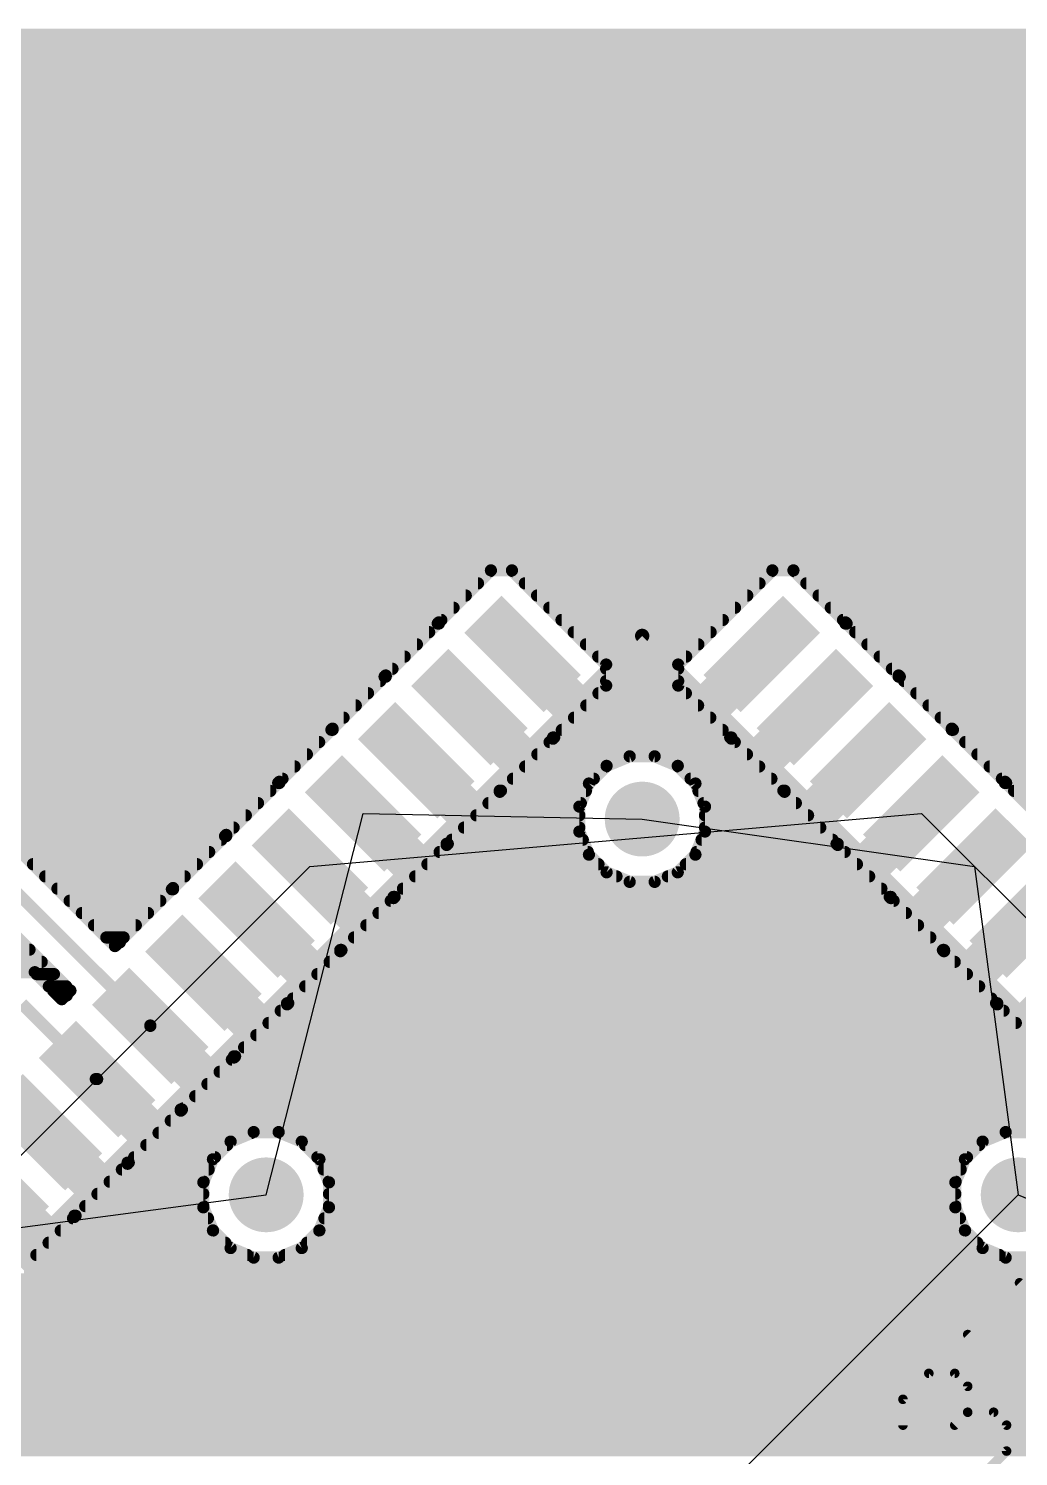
# Model space of a CAD drawing. Extents: x -13 to 61, y -28 to 85.
# Drawn here: x 18.47 to 29, y 59.22 to 74.42 of the extents above; entities that cross this region are included whole.
import ezdxf

# ---------------------------------------------------------------- set-up
doc = ezdxf.new("R2010")
doc.units = 0
for name, color, linetype in [('1', 22, 'CONTINUOUS'), ('18', 82, 'CONTINUOUS'), ('19', 53, 'CONTINUOUS'), ('21', 253, 'CONTINUOUS'), ('27', 253, 'CONTINUOUS'), ('51', 253, 'CONTINUOUS')]:
    doc.layers.add(name, color=color, linetype=linetype)

# ---------------------------------------------------------------- blocks, each defined once
blk = doc.blocks.new('RECT')
blk.add_solid([(-0.5, -0.5), (0.5, -0.5), (-0.5, 0.5), (0.5, 0.5)])
blk = doc.blocks.new('ROUNDV')
at = {"const_width": 0.5}
blk.add_lwpolyline([(0, -0.25, 1), (0, 0.25, 1), (0, -0.25)], format="xyb", dxfattribs=at)

msp = doc.modelspace()

# ---------------------------------------------------------------- linework, layer by layer
at = {"layer": '1', "const_width": 0.13}
for points in [[(8, 74.3508), (42, 74.3508)], [(8, 74.23), (42, 74.23)], [(8, 74.1), (42, 74.1)], [(8, 73.97), (42, 73.97)], [(8, 73.84), (42, 73.84)], [(8, 73.71), (42, 73.71)], [(8, 73.58), (42, 73.58)], [(8, 73.45), (42, 73.45)], [(8, 73.32), (42, 73.32)], [(8, 73.19), (42, 73.19)], [(8, 73.06), (42, 73.06)], [(8, 72.93), (42, 72.93)], [(8, 72.8), (42, 72.8)], [(8, 72.67), (42, 72.67)], [(8, 72.54), (42, 72.54)], [(8, 72.41), (42, 72.41)], [(8, 72.28), (42, 72.28)], [(8, 72.15), (42, 72.15)], [(8, 72.02), (42, 72.02)], [(8, 71.89), (42, 71.89)], [(8, 71.76), (42, 71.76)], [(8, 71.63), (42, 71.63)], [(8, 71.5), (42, 71.5)], [(8, 71.37), (42, 71.37)], [(8, 71.24), (42, 71.24)], [(8, 71.11), (42, 71.11)], [(8, 70.98), (42, 70.98)], [(8, 70.85), (42, 70.85)], [(8, 70.72), (42, 70.72)], [(8, 70.59), (42, 70.59)], [(8, 70.46), (42, 70.46)], [(8, 70.33), (42, 70.33)], [(8, 70.2), (42, 70.2)], [(8, 70.07), (42, 70.07)], [(8, 69.94), (42, 69.94)], [(8, 69.81), (42, 69.81)], [(19.3913, 64.6481), (14.2444, 69.795)], [(14.3594, 69.68), (42, 69.68)], [(19.7674, 63.7983), (14.1057, 69.46)], [(14.4894, 69.55), (42, 69.55)], [(14.6194, 69.42), (42, 69.42)], [(14.7494, 69.29), (42, 69.29)], [(13.9669, 69.125), (18.9175, 64.1744)], [(14.8794, 69.16), (42, 69.16)], [(15.0094, 69.03), (42, 69.03)], [(15.1394, 68.9), (42, 68.9)], [(15.2694, 68.77), (42, 68.77)], [(23.3909, 68.6477), (22.8376, 68.0944)], [(23.6145, 68.6477), (23.3909, 68.6477)], [(24.6168, 67.6454), (23.6145, 68.6477)], [(26.3855, 68.6477), (25.3832, 67.6454)], [(26.6091, 68.6477), (26.3855, 68.6477)], [(27.1624, 68.0944), (26.6091, 68.6477)], [(15.3994, 68.64), (23.3832, 68.64)], [(15.5294, 68.51), (23.2532, 68.51)], [(23.6222, 68.64), (26.3778, 68.64)], [(23.7522, 68.51), (26.2477, 68.51)], [(26.6168, 68.64), (42, 68.64)], [(26.7468, 68.51), (42, 68.51)], [(15.6594, 68.38), (23.1232, 68.38)], [(23.8822, 68.38), (26.1178, 68.38)], [(26.8768, 68.38), (42, 68.38)], [(15.7894, 68.25), (22.9932, 68.25)], [(24.0122, 68.25), (25.9878, 68.25)], [(27.0068, 68.25), (42, 68.25)], [(15.9194, 68.12), (22.8632, 68.12)], [(22.8252, 68.082), (22.2719, 67.5287)], [(22.8376, 68.082), (22.8252, 68.082)], [(22.8376, 68.0944), (22.8376, 68.082)], [(24.1422, 68.12), (25.8578, 68.12)], [(27.1368, 68.12), (42, 68.12)], [(27.1624, 68.082), (27.1624, 68.0944)], [(27.1748, 68.082), (27.1624, 68.082)], [(27.7281, 67.5287), (27.1748, 68.082)], [(16.0494, 67.99), (22.7332, 67.99)], [(24.2722, 67.99), (25.7278, 67.99)], [(27.2668, 67.99), (42, 67.99)], [(16.1794, 67.86), (22.6032, 67.86)], [(24.4022, 67.86), (25.5978, 67.86)], [(27.3968, 67.86), (42, 67.86)], [(16.3094, 67.73), (22.4732, 67.73)], [(16.4394, 67.6), (22.3432, 67.6)], [(24.5322, 67.73), (25.4678, 67.73)], [(24.6168, 67.4217), (24.6168, 67.6454)], [(24.6168, 67.6), (25.3832, 67.6)], [(25.3832, 67.6454), (25.3832, 67.4217)], [(27.5268, 67.73), (42, 67.73)], [(27.6568, 67.6), (42, 67.6)], [(16.5694, 67.47), (22.2132, 67.47)], [(22.2595, 67.5163), (21.7062, 66.963)], [(22.2719, 67.5163), (22.2595, 67.5163)], [(22.2719, 67.5287), (22.2719, 67.5163)], [(24.6168, 67.47), (25.3832, 67.47)], [(27.7281, 67.5163), (27.7281, 67.5287)], [(27.7405, 67.5163), (27.7281, 67.5163)], [(28.2938, 66.963), (27.7405, 67.5163)], [(27.7868, 67.47), (42, 67.47)], [(16.6994, 67.34), (22.0832, 67.34)], [(24.0636, 66.8684), (24.6168, 67.4217)], [(24.5351, 67.34), (25.4649, 67.34)], [(25.3832, 67.4217), (25.9364, 66.8684)], [(27.9168, 67.34), (42, 67.34)], [(16.8294, 67.21), (21.9532, 67.21)], [(24.4051, 67.21), (25.5949, 67.21)], [(28.0468, 67.21), (42, 67.21)], [(16.9594, 67.08), (21.8232, 67.08)], [(24.2751, 67.08), (25.7249, 67.08)], [(28.1768, 67.08), (42, 67.08)], [(17.0894, 66.95), (21.6932, 66.95)], [(17.2194, 66.82), (21.5632, 66.82)], [(21.6938, 66.9507), (21.1405, 66.3974)], [(21.7062, 66.9507), (21.6938, 66.9507)], [(21.7062, 66.963), (21.7062, 66.9507)], [(23.4979, 66.3028), (24.0512, 66.856)], [(24.0151, 66.82), (25.9849, 66.82)], [(24.0512, 66.856), (24.0512, 66.8684)], [(24.0512, 66.8684), (24.0636, 66.8684)], [(24.1451, 66.95), (25.8549, 66.95)], [(25.9364, 66.8684), (25.9488, 66.8684)], [(25.9488, 66.8684), (25.9488, 66.856)], [(25.9488, 66.856), (26.5021, 66.3028)], [(28.2938, 66.9507), (28.2938, 66.963)], [(28.3062, 66.9507), (28.2938, 66.9507)], [(28.8595, 66.3974), (28.3062, 66.9507)], [(28.3068, 66.95), (49.3508, 66.95)], [(28.4368, 66.82), (49.3508, 66.82)], [(17.3494, 66.69), (21.4332, 66.69)], [(23.8851, 66.69), (26.1149, 66.69)], [(24.8671, 66.6682), (24.6215, 66.5665)], [(25.1329, 66.6682), (24.8671, 66.6682)], [(25.3785, 66.5665), (25.1329, 66.6682)], [(28.5668, 66.69), (49.3508, 66.69)], [(17.4794, 66.56), (21.3032, 66.56)], [(23.7551, 66.56), (24.615, 66.56)], [(24.6215, 66.5665), (24.4335, 66.3785)], [(25.5665, 66.3785), (25.3785, 66.5665)], [(25.385, 66.56), (26.2449, 66.56)], [(28.6968, 66.56), (49.3508, 66.56)], [(17.6094, 66.43), (21.1732, 66.43)], [(21.1281, 66.385), (20.5748, 65.8317)], [(21.1405, 66.385), (21.1281, 66.385)], [(21.1405, 66.3974), (21.1405, 66.385)], [(23.6251, 66.43), (24.485, 66.43)], [(24.4335, 66.3785), (24.3318, 66.1329)], [(25.515, 66.43), (26.3749, 66.43)], [(25.6682, 66.1329), (25.5665, 66.3785)], [(28.8268, 66.43), (49.3508, 66.43)], [(28.8595, 66.385), (28.8595, 66.3974)], [(28.8719, 66.385), (28.8595, 66.385)], [(29.4252, 65.8317), (28.8719, 66.385)], [(17.7394, 66.3), (21.0432, 66.3)], [(22.9322, 65.7371), (23.4855, 66.2904)], [(23.4855, 66.2904), (23.4855, 66.3028)], [(23.4855, 66.3028), (23.4979, 66.3028)], [(23.4855, 66.3), (24.401, 66.3)], [(25.599, 66.3), (26.5145, 66.3)], [(26.5021, 66.3028), (26.5145, 66.3028)], [(26.5145, 66.3028), (26.5145, 66.2904)], [(26.5145, 66.2904), (27.0678, 65.7371)], [(28.9568, 66.3), (49.3508, 66.3)], [(17.8694, 66.17), (20.9132, 66.17)], [(23.3651, 66.17), (24.3472, 66.17)], [(24.3318, 66.1329), (24.3318, 65.8671)], [(25.6528, 66.17), (26.6349, 66.17)], [(25.6682, 65.8671), (25.6682, 66.1329)], [(17.9994, 66.04), (20.7832, 66.04)], [(18.1294, 65.91), (20.6532, 65.91)], [(23.1051, 65.91), (24.3318, 65.91)], [(23.2351, 66.04), (24.3318, 66.04)], [(25.6682, 66.04), (26.7649, 66.04)], [(25.6682, 65.91), (26.8949, 65.91)], [(18.2594, 65.78), (20.5232, 65.78)], [(20.5624, 65.8193), (20.0091, 65.266)], [(20.5748, 65.8193), (20.5624, 65.8193)], [(20.5748, 65.8317), (20.5748, 65.8193)], [(22.9751, 65.78), (24.3679, 65.78)], [(24.3318, 65.8671), (24.4335, 65.6215)], [(25.5665, 65.6215), (25.6682, 65.8671)], [(25.6321, 65.78), (27.0249, 65.78)], [(18.3894, 65.65), (20.3932, 65.65)], [(22.3665, 65.1714), (22.9198, 65.7247)], [(22.8451, 65.65), (24.4217, 65.65)], [(22.9198, 65.7247), (22.9198, 65.7371)], [(22.9198, 65.7371), (22.9322, 65.7371)], [(24.4335, 65.6215), (24.6215, 65.4335)], [(25.3785, 65.4335), (25.5665, 65.6215)], [(25.5783, 65.65), (27.1549, 65.65)], [(27.0678, 65.7371), (27.0802, 65.7371)], [(27.0802, 65.7371), (27.0802, 65.7247)], [(27.0802, 65.7247), (27.6335, 65.1714)], [(18.5194, 65.52), (20.2632, 65.52)], [(22.7151, 65.52), (24.535, 65.52)], [(25.465, 65.52), (27.2849, 65.52)], [(18.6494, 65.39), (20.1332, 65.39)], [(22.5851, 65.39), (24.7266, 65.39)], [(24.6215, 65.4335), (24.8671, 65.3318)], [(24.8671, 65.3318), (25.1329, 65.3318)], [(25.1329, 65.3318), (25.3785, 65.4335)], [(25.2734, 65.39), (27.4149, 65.39)], [(18.7794, 65.26), (20.0091, 65.26)], [(19.9967, 65.2536), (19.4435, 64.7003)], [(20.0091, 65.2536), (19.9967, 65.2536)], [(20.0091, 65.266), (20.0091, 65.2536)], [(21.8008, 64.6057), (22.3541, 65.159)], [(22.3541, 65.159), (22.3541, 65.1714)], [(22.3541, 65.1714), (22.3665, 65.1714)], [(22.4551, 65.26), (27.5449, 65.26)], [(27.6335, 65.1714), (27.6459, 65.1714)], [(27.6459, 65.1714), (27.6459, 65.159)], [(27.6459, 65.159), (28.1992, 64.6057)], [(18.9094, 65.13), (19.8732, 65.13)], [(19.0394, 65), (19.7432, 65)], [(22.1951, 65), (27.8049, 65)], [(22.3251, 65.13), (27.6749, 65.13)], [(19.1694, 64.87), (19.6132, 64.87)], [(22.0651, 64.87), (27.9349, 64.87)], [(19.2994, 64.74), (19.4832, 64.74)], [(19.4435, 64.7003), (19.4435, 64.6879)], [(21.9351, 64.74), (28.0649, 64.74)], [(13.6212, 64.61), (18.4819, 64.61)], [(19.4311, 64.6879), (19.3913, 64.6481)], [(19.4435, 64.6879), (19.4311, 64.6879)], [(21.2351, 64.04), (21.7884, 64.5933)], [(21.7884, 64.5933), (21.7884, 64.6057)], [(21.7884, 64.6057), (21.8008, 64.6057)], [(21.8051, 64.61), (28.1949, 64.61)], [(28.1992, 64.6057), (28.2116, 64.6057)], [(28.2116, 64.6057), (28.2116, 64.5933)], [(28.2116, 64.5933), (28.7649, 64.04)], [(13.5028, 64.48), (18.6119, 64.48)], [(21.6751, 64.48), (28.3249, 64.48)], [(18.5381, 64.37), (13.3688, 64.37)], [(18.7343, 64.1738), (18.5381, 64.37)], [(18.5581, 64.35), (18.7419, 64.35)], [(21.5451, 64.35), (28.4549, 64.35)], [(18.6881, 64.22), (18.8719, 64.22)], [(18.8256, 64.0825), (18.7343, 64.1738)], [(18.8181, 64.09), (18.8332, 64.09)], [(18.8654, 64.1222), (18.8256, 64.0825)], [(18.8778, 64.1222), (18.8654, 64.1222)], [(18.9175, 64.1744), (18.8778, 64.1346)], [(18.8778, 64.1346), (18.8778, 64.1222)], [(21.2851, 64.09), (28.7149, 64.09)], [(21.4151, 64.22), (28.5849, 64.22)], [(19.2017, 63.2326), (18.3993, 64.035)], [(20.6694, 63.4743), (21.2227, 64.0276)], [(21.1551, 63.96), (28.8449, 63.96)], [(21.2227, 64.0276), (21.2227, 64.04)], [(21.2227, 64.04), (21.2351, 64.04)], [(28.7649, 64.04), (28.7773, 64.04)], [(28.7773, 64.04), (28.7773, 64.0276)], [(28.7773, 64.0276), (29.3306, 63.4743)], [(19.7674, 63.7983), (19.7674, 63.8026)], [(21.0251, 63.83), (28.9749, 63.83)], [(20.8951, 63.7), (29.1049, 63.7)], [(20.7651, 63.57), (29.2349, 63.57)], [(20.1038, 62.9086), (20.657, 63.4619)], [(20.6351, 63.44), (29.3649, 63.44)], [(20.657, 63.4619), (20.657, 63.4743)], [(20.657, 63.4743), (20.6694, 63.4743)], [(19.2017, 63.2326), (19.1874, 63.2326)], [(20.3751, 63.18), (29.6249, 63.18)], [(20.5051, 63.31), (29.4949, 63.31)], [(20.2451, 63.05), (29.7549, 63.05)], [(19.5381, 62.343), (20.0914, 62.8962)], [(20.0914, 62.8962), (20.0914, 62.9086)], [(20.0914, 62.9086), (20.1038, 62.9086)], [(20.1151, 62.92), (29.8849, 62.92)], [(19.9851, 62.79), (30.0149, 62.79)], [(19.8551, 62.66), (20.8473, 62.66)], [(20.6215, 62.5665), (20.4335, 62.3785)], [(20.8671, 62.6682), (20.6215, 62.5665)], [(21.1329, 62.6682), (20.8671, 62.6682)], [(21.3785, 62.5665), (21.1329, 62.6682)], [(21.1527, 62.66), (28.8473, 62.66)], [(21.5665, 62.3785), (21.3785, 62.5665)], [(28.6215, 62.5665), (28.4335, 62.3785)], [(28.8671, 62.6682), (28.6215, 62.5665)], [(29.1329, 62.6682), (28.8671, 62.6682)], [(19.7251, 62.53), (20.585, 62.53)], [(21.415, 62.53), (28.585, 62.53)], [(18.9724, 61.7773), (19.5257, 62.3306)], [(19.4651, 62.27), (20.3886, 62.27)], [(19.5257, 62.3306), (19.5257, 62.343)], [(19.5257, 62.343), (19.5381, 62.343)], [(19.5951, 62.4), (20.455, 62.4)], [(20.4335, 62.3785), (20.3318, 62.1329)], [(21.545, 62.4), (28.455, 62.4)], [(21.6682, 62.1329), (21.5665, 62.3785)], [(21.6114, 62.27), (28.3886, 62.27)], [(28.4335, 62.3785), (28.3318, 62.1329)], [(19.3351, 62.14), (20.3347, 62.14)], [(20.3318, 62.1329), (20.3318, 61.8671)], [(21.6653, 62.14), (28.3347, 62.14)], [(21.6682, 61.8671), (21.6682, 62.1329)], [(28.3318, 62.1329), (28.3318, 61.8671)], [(19.2051, 62.01), (20.3318, 62.01)], [(21.6682, 62.01), (28.3318, 62.01)], [(19.0751, 61.88), (20.3318, 61.88)], [(20.3318, 61.8671), (20.4335, 61.6215)], [(21.5665, 61.6215), (21.6682, 61.8671)], [(21.6682, 61.88), (28.3318, 61.88)], [(28.3318, 61.8671), (28.4335, 61.6215)], [(18.4067, 61.2116), (18.96, 61.7649)], [(18.9451, 61.75), (20.3803, 61.75)], [(18.96, 61.7649), (18.96, 61.7773)], [(18.96, 61.7773), (18.9724, 61.7773)], [(21.6197, 61.75), (28.3803, 61.75)], [(18.8151, 61.62), (20.435, 61.62)], [(20.4335, 61.6215), (20.6215, 61.4335)], [(21.3785, 61.4335), (21.5665, 61.6215)], [(21.565, 61.62), (28.435, 61.62)], [(28.4335, 61.6215), (28.6215, 61.4335)], [(18.5551, 61.36), (20.799, 61.36)], [(18.6851, 61.49), (20.565, 61.49)], [(20.6215, 61.4335), (20.8671, 61.3318)], [(21.1329, 61.3318), (21.3785, 61.4335)], [(21.201, 61.36), (28.799, 61.36)], [(21.435, 61.49), (28.565, 61.49)], [(28.6215, 61.4335), (28.8671, 61.3318)], [(18.4251, 61.23), (31.5749, 61.23)], [(20.8671, 61.3318), (21.1329, 61.3318)], [(28.8671, 61.3318), (29.1329, 61.3318)], [(18.2951, 61.1), (31.7049, 61.1)], [(18.1651, 60.97), (31.8349, 60.97)], [(18.0351, 60.84), (31.9649, 60.84)], [(17.9051, 60.71), (32.0949, 60.71)], [(17.6451, 60.45), (32.3549, 60.45)], [(17.7751, 60.58), (32.2249, 60.58)], [(17.5151, 60.32), (32.4849, 60.32)], [(17.3851, 60.19), (32.6149, 60.19)], [(17.2551, 60.06), (32.7449, 60.06)], [(17.1251, 59.93), (32.8749, 59.93)], [(16.9951, 59.8), (33.0049, 59.8)], [(16.7351, 59.54), (33.2649, 59.54)], [(16.8651, 59.67), (33.1349, 59.67)], [(16.6051, 59.41), (33.3949, 59.41)], [(16.4751, 59.28), (33.5249, 59.28)]]:
    msp.add_lwpolyline(points, dxfattribs=at)
at = {"layer": '1', "const_width": 0.065}
for points in [[(23.3909, 68.6802, 1), (23.3909, 68.6152)], [(23.4138, 68.6247, 1), (23.3679, 68.6707)], [(23.6375, 68.6707, 1), (23.5916, 68.6247)], [(23.6145, 68.6152, 1), (23.6145, 68.6802)], [(26.3855, 68.6802, 1), (26.3855, 68.6152)], [(26.4084, 68.6247, 1), (26.3625, 68.6707)], [(26.6321, 68.6707, 1), (26.5862, 68.6247)], [(26.6091, 68.6152, 1), (26.6091, 68.6802)], [(23.2532, 68.4775, 1), (23.2532, 68.5425)], [(23.3832, 68.6075, 1), (23.3832, 68.6725)], [(23.6222, 68.6725, 1), (23.6222, 68.6075)], [(23.7522, 68.5425, 1), (23.7522, 68.4775)], [(26.2477, 68.4775, 1), (26.2477, 68.5425)], [(26.3778, 68.6075, 1), (26.3778, 68.6725)], [(26.6168, 68.6725, 1), (26.6168, 68.6075)], [(26.7468, 68.5425, 1), (26.7468, 68.4775)], [(23.1232, 68.3475, 1), (23.1232, 68.4125)], [(23.8822, 68.4125, 1), (23.8822, 68.3475)], [(26.1178, 68.3475, 1), (26.1178, 68.4125)], [(26.8768, 68.4125, 1), (26.8768, 68.3475)], [(22.9932, 68.2175, 1), (22.9932, 68.2825)], [(24.0122, 68.2825, 1), (24.0122, 68.2175)], [(25.9878, 68.2175, 1), (25.9878, 68.2825)], [(27.0068, 68.2825, 1), (27.0068, 68.2175)], [(22.8252, 68.1145, 1), (22.8252, 68.0495)], [(22.8482, 68.059, 1), (22.8022, 68.105)], [(22.8701, 68.0944, 1), (22.8051, 68.0944)], [(22.8146, 68.1174, 1), (22.8605, 68.0714)], [(22.8051, 68.082, 1), (22.8701, 68.082)], [(22.8376, 68.0495, 1), (22.8376, 68.1145)], [(22.8632, 68.0875, 1), (22.8632, 68.1525)], [(24.1422, 68.1525, 1), (24.1422, 68.0875)], [(25.8578, 68.0875, 1), (25.8578, 68.1525)], [(27.1368, 68.1525, 1), (27.1368, 68.0875)], [(27.1949, 68.0944, 1), (27.1299, 68.0944)], [(27.1624, 68.1145, 1), (27.1624, 68.0495)], [(27.1299, 68.082, 1), (27.1949, 68.082)], [(27.1394, 68.0714, 1), (27.1854, 68.1174)], [(27.1978, 68.105, 1), (27.1518, 68.059)], [(27.1748, 68.0495, 1), (27.1748, 68.1145)], [(22.7332, 67.9575, 1), (22.7332, 68.0225)], [(24.2722, 68.0225, 1), (24.2722, 67.9575)], [(25.7278, 67.9575, 1), (25.7278, 68.0225)], [(27.2668, 68.0225, 1), (27.2668, 67.9575)], [(22.6032, 67.8275, 1), (22.6032, 67.8925)], [(24.4022, 67.8925, 1), (24.4022, 67.8275)], [(25.5978, 67.8275, 1), (25.5978, 67.8925)], [(27.3968, 67.8925, 1), (27.3968, 67.8275)], [(22.3432, 67.5675, 1), (22.3432, 67.6325)], [(22.4732, 67.6975, 1), (22.4732, 67.7625)], [(24.5322, 67.7625, 1), (24.5322, 67.6975)], [(24.6493, 67.6454, 1), (24.5843, 67.6454)], [(24.6168, 67.6325, 1), (24.6168, 67.5675)], [(24.5939, 67.6224, 1), (24.6398, 67.6684)], [(25.4157, 67.6454, 1), (25.3507, 67.6454)], [(25.3602, 67.6684, 1), (25.4061, 67.6224)], [(25.3832, 67.5675, 1), (25.3832, 67.6325)], [(25.4678, 67.6975, 1), (25.4678, 67.7625)], [(27.5268, 67.7625, 1), (27.5268, 67.6975)], [(27.6568, 67.6325, 1), (27.6568, 67.5675)], [(22.2132, 67.4375, 1), (22.2132, 67.5025)], [(22.2595, 67.5488, 1), (22.2595, 67.4838)], [(22.2825, 67.4934, 1), (22.2365, 67.5393)], [(22.3044, 67.5287, 1), (22.2394, 67.5287)], [(22.2489, 67.5517, 1), (22.2949, 67.5058)], [(22.2394, 67.5163, 1), (22.3044, 67.5163)], [(22.2719, 67.4838, 1), (22.2719, 67.5488)], [(24.6168, 67.5025, 1), (24.6168, 67.4375)], [(25.3832, 67.4375, 1), (25.3832, 67.5025)], [(27.7606, 67.5287, 1), (27.6956, 67.5287)], [(27.7281, 67.5488, 1), (27.7281, 67.4838)], [(27.6956, 67.5163, 1), (27.7606, 67.5163)], [(27.7051, 67.5058, 1), (27.7511, 67.5517)], [(27.7635, 67.5393, 1), (27.7175, 67.4934)], [(27.7405, 67.4838, 1), (27.7405, 67.5488)], [(27.7868, 67.5025, 1), (27.7868, 67.4375)], [(22.0832, 67.3075, 1), (22.0832, 67.3725)], [(24.5351, 67.3725, 1), (24.5351, 67.3075)], [(24.5843, 67.4217, 1), (24.6493, 67.4217)], [(24.6398, 67.3987, 1), (24.5939, 67.4447)], [(25.4061, 67.4447, 1), (25.3602, 67.3987)], [(25.3507, 67.4217, 1), (25.4157, 67.4217)], [(25.4649, 67.3075, 1), (25.4649, 67.3725)], [(27.9168, 67.3725, 1), (27.9168, 67.3075)], [(21.9532, 67.1775, 1), (21.9532, 67.2425)], [(24.4051, 67.2425, 1), (24.4051, 67.1775)], [(25.5949, 67.1775, 1), (25.5949, 67.2425)], [(28.0468, 67.2425, 1), (28.0468, 67.1775)], [(21.8232, 67.0475, 1), (21.8232, 67.1125)], [(24.2751, 67.1125, 1), (24.2751, 67.0475)], [(25.7249, 67.0475, 1), (25.7249, 67.1125)], [(28.1768, 67.1125, 1), (28.1768, 67.0475)], [(21.5632, 66.7875, 1), (21.5632, 66.8525)], [(21.6938, 66.9832, 1), (21.6938, 66.9182)], [(21.7168, 66.9277, 1), (21.6708, 66.9736)], [(21.7387, 66.963, 1), (21.6737, 66.963)], [(21.6832, 66.986, 1), (21.7292, 66.9401)], [(21.6737, 66.9507, 1), (21.7387, 66.9507)], [(21.6932, 66.9175, 1), (21.6932, 66.9825)], [(21.7062, 66.9182, 1), (21.7062, 66.9832)], [(24.0151, 66.8525, 1), (24.0151, 66.7875)], [(24.0837, 66.8684, 1), (24.0187, 66.8684)], [(24.0512, 66.9009, 1), (24.0512, 66.8359)], [(24.0187, 66.856, 1), (24.0837, 66.856)], [(24.0741, 66.8331, 1), (24.0282, 66.879)], [(24.0406, 66.8914, 1), (24.0865, 66.8455)], [(24.0636, 66.8359, 1), (24.0636, 66.9009)], [(24.1451, 66.9825, 1), (24.1451, 66.9175)], [(25.8549, 66.9175, 1), (25.8549, 66.9825)], [(25.9364, 66.9009, 1), (25.9364, 66.8359)], [(25.9135, 66.8455, 1), (25.9594, 66.8914)], [(25.9813, 66.8684, 1), (25.9163, 66.8684)], [(25.9163, 66.856, 1), (25.9813, 66.856)], [(25.9718, 66.879, 1), (25.9259, 66.8331)], [(25.9488, 66.8359, 1), (25.9488, 66.9009)], [(25.9849, 66.7875, 1), (25.9849, 66.8525)], [(28.3263, 66.963, 1), (28.2613, 66.963)], [(28.2938, 66.9832, 1), (28.2938, 66.9182)], [(28.2613, 66.9507, 1), (28.3263, 66.9507)], [(28.2708, 66.9401, 1), (28.3168, 66.986)], [(28.3292, 66.9736, 1), (28.2832, 66.9277)], [(28.3068, 66.9825, 1), (28.3068, 66.9175)], [(28.3062, 66.9182, 1), (28.3062, 66.9832)], [(28.4368, 66.8525, 1), (28.4368, 66.7875)], [(21.4332, 66.6575, 1), (21.4332, 66.7225)], [(23.8851, 66.7225, 1), (23.8851, 66.6575)], [(24.8671, 66.7007, 1), (24.8671, 66.6357)], [(24.8795, 66.6382, 1), (24.8546, 66.6982)], [(25.1453, 66.6982, 1), (25.1205, 66.6382)], [(25.1329, 66.6357, 1), (25.1329, 66.7007)], [(26.1149, 66.6575, 1), (26.1149, 66.7225)], [(28.5668, 66.7225, 1), (28.5668, 66.6575)], [(21.3032, 66.5275, 1), (21.3032, 66.5925)], [(23.7551, 66.5925, 1), (23.7551, 66.5275)], [(24.6091, 66.5965, 1), (24.6339, 66.5364)], [(24.6445, 66.5435, 1), (24.5985, 66.5894)], [(24.615, 66.5275, 1), (24.615, 66.5925)], [(25.4015, 66.5894, 1), (25.3555, 66.5435)], [(25.385, 66.5925, 1), (25.385, 66.5275)], [(25.3661, 66.5364, 1), (25.3909, 66.5965)], [(26.2449, 66.5275, 1), (26.2449, 66.5925)], [(28.6968, 66.5925, 1), (28.6968, 66.5275)], [(21.1281, 66.4175, 1), (21.1281, 66.3525)], [(21.1511, 66.362, 1), (21.1051, 66.4079)], [(21.173, 66.3974, 1), (21.108, 66.3974)], [(21.1175, 66.4203, 1), (21.1635, 66.3744)], [(21.1405, 66.3525, 1), (21.1405, 66.4175)], [(21.1732, 66.3975, 1), (21.1732, 66.4625)], [(23.6251, 66.4625, 1), (23.6251, 66.3975)], [(24.4105, 66.4015, 1), (24.4565, 66.3555)], [(24.4636, 66.3661, 1), (24.4035, 66.3909)], [(24.485, 66.3975, 1), (24.485, 66.4625)], [(25.515, 66.4625, 1), (25.515, 66.3975)], [(25.5965, 66.3909, 1), (25.5364, 66.3661)], [(25.5435, 66.3555, 1), (25.5894, 66.4015)], [(26.3749, 66.3975, 1), (26.3749, 66.4625)], [(28.8268, 66.4625, 1), (28.8268, 66.3975)], [(28.892, 66.3974, 1), (28.827, 66.3974)], [(28.8595, 66.4175, 1), (28.8595, 66.3525)], [(28.8365, 66.3744, 1), (28.8825, 66.4203)], [(28.8949, 66.4079, 1), (28.8489, 66.362)], [(28.8719, 66.3525, 1), (28.8719, 66.4175)], [(21.0432, 66.2675, 1), (21.0432, 66.3325)], [(21.108, 66.385, 1), (21.173, 66.385)], [(23.518, 66.3028, 1), (23.453, 66.3028)], [(23.4855, 66.3353, 1), (23.4855, 66.2703)], [(23.4855, 66.3325, 1), (23.4855, 66.2675)], [(23.453, 66.2904, 1), (23.518, 66.2904)], [(23.5084, 66.2674, 1), (23.4625, 66.3133)], [(23.4749, 66.3257, 1), (23.5208, 66.2798)], [(23.4979, 66.2703, 1), (23.4979, 66.3353)], [(24.401, 66.2675, 1), (24.401, 66.3325)], [(25.599, 66.3325, 1), (25.599, 66.2675)], [(26.5021, 66.3353, 1), (26.5021, 66.2703)], [(26.4791, 66.2798, 1), (26.5251, 66.3257)], [(26.547, 66.3028, 1), (26.482, 66.3028)], [(26.5375, 66.3133, 1), (26.4915, 66.2674)], [(26.482, 66.2904, 1), (26.547, 66.2904)], [(26.5145, 66.2703, 1), (26.5145, 66.3353)], [(26.5145, 66.2675, 1), (26.5145, 66.3325)], [(28.827, 66.385, 1), (28.892, 66.385)], [(28.9568, 66.3325, 1), (28.9568, 66.2675)], [(20.9132, 66.1375, 1), (20.9132, 66.2025)], [(23.3651, 66.2025, 1), (23.3651, 66.1375)], [(24.3643, 66.1329, 1), (24.2993, 66.1329)], [(24.3018, 66.1453, 1), (24.3618, 66.1205)], [(24.3472, 66.1375, 1), (24.3472, 66.2025)], [(25.6528, 66.2025, 1), (25.6528, 66.1375)], [(25.7007, 66.1329, 1), (25.6357, 66.1329)], [(25.6382, 66.1205, 1), (25.6982, 66.1453)], [(26.6349, 66.1375, 1), (26.6349, 66.2025)], [(20.6532, 65.8775, 1), (20.6532, 65.9425)], [(20.7832, 66.0075, 1), (20.7832, 66.0725)], [(23.1051, 65.9425, 1), (23.1051, 65.8775)], [(23.2351, 66.0725, 1), (23.2351, 66.0075)], [(24.3318, 66.0075, 1), (24.3318, 66.0725)], [(24.3318, 65.8775, 1), (24.3318, 65.9425)], [(25.6682, 66.0725, 1), (25.6682, 66.0075)], [(25.6682, 65.9425, 1), (25.6682, 65.8775)], [(26.7649, 66.0075, 1), (26.7649, 66.0725)], [(26.8949, 65.8775, 1), (26.8949, 65.9425)], [(20.5232, 65.7475, 1), (20.5232, 65.8125)], [(20.5624, 65.8518, 1), (20.5624, 65.7868)], [(20.5854, 65.7963, 1), (20.5395, 65.8423)], [(20.6073, 65.8317, 1), (20.5423, 65.8317)], [(20.5518, 65.8547, 1), (20.5978, 65.8087)], [(20.5423, 65.8193, 1), (20.6073, 65.8193)], [(20.5748, 65.7868, 1), (20.5748, 65.8518)], [(22.9751, 65.8125, 1), (22.9751, 65.7475)], [(24.3618, 65.8795, 1), (24.3018, 65.8546)], [(24.2993, 65.8671, 1), (24.3643, 65.8671)], [(24.3679, 65.7475, 1), (24.3679, 65.8125)], [(25.6321, 65.8125, 1), (25.6321, 65.7475)], [(25.6357, 65.8671, 1), (25.7007, 65.8671)], [(25.6982, 65.8546, 1), (25.6382, 65.8795)], [(27.0249, 65.7475, 1), (27.0249, 65.8125)], [(20.3932, 65.6175, 1), (20.3932, 65.6825)], [(22.8451, 65.6825, 1), (22.8451, 65.6175)], [(22.9523, 65.7371, 1), (22.8873, 65.7371)], [(22.9198, 65.7696, 1), (22.9198, 65.7046)], [(22.8873, 65.7247, 1), (22.9523, 65.7247)], [(22.9428, 65.7017, 1), (22.8968, 65.7476)], [(22.9092, 65.76, 1), (22.9552, 65.7141)], [(22.9322, 65.7046, 1), (22.9322, 65.7696)], [(24.4565, 65.6445, 1), (24.4105, 65.5985)], [(24.4217, 65.6175, 1), (24.4217, 65.6825)], [(25.5894, 65.5985, 1), (25.5435, 65.6445)], [(25.5783, 65.6825, 1), (25.5783, 65.6175)], [(27.0678, 65.7696, 1), (27.0678, 65.7046)], [(27.0448, 65.7141, 1), (27.0908, 65.76)], [(27.1127, 65.7371, 1), (27.0477, 65.7371)], [(27.1032, 65.7476, 1), (27.0572, 65.7017)], [(27.0477, 65.7247, 1), (27.1127, 65.7247)], [(27.0802, 65.7046, 1), (27.0802, 65.7696)], [(27.1549, 65.6175, 1), (27.1549, 65.6825)], [(18.5194, 65.5525, 1), (18.5194, 65.4875)], [(20.2632, 65.4875, 1), (20.2632, 65.5525)], [(22.7151, 65.5525, 1), (22.7151, 65.4875)], [(24.4035, 65.6091, 1), (24.4636, 65.6339)], [(24.535, 65.4875, 1), (24.535, 65.5525)], [(25.465, 65.5525, 1), (25.465, 65.4875)], [(25.5364, 65.6339, 1), (25.5965, 65.6091)], [(27.2849, 65.4875, 1), (27.2849, 65.5525)], [(18.6494, 65.4225, 1), (18.6494, 65.3575)], [(20.1332, 65.3575, 1), (20.1332, 65.4225)], [(22.5851, 65.4225, 1), (22.5851, 65.3575)], [(24.6339, 65.4636, 1), (24.6091, 65.4035)], [(24.5985, 65.4105, 1), (24.6445, 65.4565)], [(24.7266, 65.3575, 1), (24.7266, 65.4225)], [(24.8671, 65.3643, 1), (24.8671, 65.2993)], [(24.8546, 65.3018, 1), (24.8795, 65.3618)], [(25.1205, 65.3618, 1), (25.1453, 65.3018)], [(25.1329, 65.2993, 1), (25.1329, 65.3643)], [(25.2734, 65.4225, 1), (25.2734, 65.3575)], [(25.3555, 65.4565, 1), (25.4015, 65.4105)], [(25.3909, 65.4035, 1), (25.3661, 65.4636)], [(27.4149, 65.3575, 1), (27.4149, 65.4225)], [(18.7794, 65.2925, 1), (18.7794, 65.2275)], [(19.9967, 65.2861, 1), (19.9967, 65.2211)], [(20.0197, 65.2306, 1), (19.9738, 65.2766)], [(20.0416, 65.266, 1), (19.9766, 65.266)], [(19.9766, 65.2536, 1), (20.0416, 65.2536)], [(19.9862, 65.289, 1), (20.0321, 65.243)], [(20.0091, 65.2275, 1), (20.0091, 65.2925)], [(20.0091, 65.2211, 1), (20.0091, 65.2861)], [(22.3866, 65.1714, 1), (22.3216, 65.1714)], [(22.3541, 65.2039, 1), (22.3541, 65.1389)], [(22.3771, 65.136, 1), (22.3311, 65.182)], [(22.3435, 65.1944, 1), (22.3895, 65.1484)], [(22.3665, 65.1389, 1), (22.3665, 65.2039)], [(22.4551, 65.2925, 1), (22.4551, 65.2275)], [(27.5449, 65.2275, 1), (27.5449, 65.2925)], [(27.6335, 65.2039, 1), (27.6335, 65.1389)], [(27.6105, 65.1484, 1), (27.6565, 65.1944)], [(27.6784, 65.1714, 1), (27.6134, 65.1714)], [(27.6689, 65.182, 1), (27.6229, 65.136)], [(27.6459, 65.1389, 1), (27.6459, 65.2039)], [(18.9094, 65.1625, 1), (18.9094, 65.0975)], [(19.0394, 65.0325, 1), (19.0394, 64.9675)], [(19.7432, 64.9675, 1), (19.7432, 65.0325)], [(19.8732, 65.0975, 1), (19.8732, 65.1625)], [(22.1951, 65.0325, 1), (22.1951, 64.9675)], [(22.3251, 65.1625, 1), (22.3251, 65.0975)], [(22.3216, 65.159, 1), (22.3866, 65.159)], [(27.6134, 65.159, 1), (27.6784, 65.159)], [(27.6749, 65.0975, 1), (27.6749, 65.1625)], [(27.8049, 64.9675, 1), (27.8049, 65.0325)], [(19.1694, 64.9025, 1), (19.1694, 64.8375)], [(19.6132, 64.8375, 1), (19.6132, 64.9025)], [(22.0651, 64.9025, 1), (22.0651, 64.8375)], [(27.9349, 64.8375, 1), (27.9349, 64.9025)], [(19.2994, 64.7725, 1), (19.2994, 64.7075)], [(19.476, 64.7003, 1), (19.411, 64.7003)], [(19.4205, 64.7233, 1), (19.4664, 64.6773)], [(19.4832, 64.7075, 1), (19.4832, 64.7725)], [(21.9351, 64.7725, 1), (21.9351, 64.7075)], [(28.0649, 64.7075, 1), (28.0649, 64.7725)], [(18.4819, 64.5775, 1), (18.4819, 64.6425)], [(19.3683, 64.6711, 1), (19.4143, 64.6252)], [(19.3683, 64.6252, 1), (19.4143, 64.6711)], [(19.4311, 64.7204, 1), (19.4311, 64.6554)], [(19.454, 64.6649, 1), (19.4081, 64.7109)], [(19.411, 64.6879, 1), (19.476, 64.6879)], [(19.4435, 64.6554, 1), (19.4435, 64.7204)], [(21.8209, 64.6057, 1), (21.7559, 64.6057)], [(21.7884, 64.6382, 1), (21.7884, 64.5732)], [(21.7559, 64.5933, 1), (21.8209, 64.5933)], [(21.8114, 64.5703, 1), (21.7654, 64.6163)], [(21.7778, 64.6287, 1), (21.8238, 64.5827)], [(21.8051, 64.6425, 1), (21.8051, 64.5775)], [(21.8008, 64.5732, 1), (21.8008, 64.6382)], [(28.1992, 64.6382, 1), (28.1992, 64.5732)], [(28.1762, 64.5827, 1), (28.2222, 64.6287)], [(28.2441, 64.6057, 1), (28.1791, 64.6057)], [(28.2346, 64.6163, 1), (28.1886, 64.5703)], [(28.1791, 64.5933, 1), (28.2441, 64.5933)], [(28.1949, 64.5775, 1), (28.1949, 64.6425)], [(28.2116, 64.5732, 1), (28.2116, 64.6382)], [(18.6119, 64.4475, 1), (18.6119, 64.5125)], [(21.6751, 64.5125, 1), (21.6751, 64.4475)], [(28.3249, 64.4475, 1), (28.3249, 64.5125)], [(18.561, 64.393, 1), (18.5151, 64.347)], [(18.5581, 64.3825, 1), (18.5581, 64.3175)], [(18.5381, 64.3375, 1), (18.5381, 64.4025)], [(18.7419, 64.3175, 1), (18.7419, 64.3825)], [(21.5451, 64.3825, 1), (21.5451, 64.3175)], [(28.4549, 64.3175, 1), (28.4549, 64.3825)], [(18.6881, 64.2525, 1), (18.6881, 64.1875)], [(18.7573, 64.1967, 1), (18.7113, 64.1508)], [(18.7113, 64.1508, 1), (18.7573, 64.1967)], [(18.8181, 64.1225, 1), (18.8181, 64.0575)], [(18.8654, 64.1547, 1), (18.8654, 64.0897)], [(18.8332, 64.0575, 1), (18.8332, 64.1225)], [(18.8884, 64.0992, 1), (18.8424, 64.1452)], [(18.9103, 64.1346, 1), (18.8453, 64.1346)], [(18.8548, 64.1576, 1), (18.9008, 64.1116)], [(18.8453, 64.1222, 1), (18.9103, 64.1222)], [(18.8719, 64.1875, 1), (18.8719, 64.2525)], [(18.8778, 64.0897, 1), (18.8778, 64.1547)], [(18.9405, 64.1514, 1), (18.8946, 64.1974)], [(18.8946, 64.1514, 1), (18.9405, 64.1974)], [(21.2851, 64.1225, 1), (21.2851, 64.0575)], [(21.4151, 64.2525, 1), (21.4151, 64.1875)], [(28.5849, 64.1875, 1), (28.5849, 64.2525)], [(28.7149, 64.0575, 1), (28.7149, 64.1225)], [(18.8026, 64.1054, 1), (18.8486, 64.0595)], [(18.8026, 64.0595, 1), (18.8486, 64.1054)], [(21.1551, 63.9925, 1), (21.1551, 63.9275)], [(21.2552, 64.04, 1), (21.1902, 64.04)], [(21.2227, 64.0725, 1), (21.2227, 64.0075)], [(21.1902, 64.0276, 1), (21.2552, 64.0276)], [(21.2457, 64.0046, 1), (21.1997, 64.0506)], [(21.2121, 64.063, 1), (21.2581, 64.017)], [(21.2351, 64.0075, 1), (21.2351, 64.0725)], [(28.7649, 64.0725, 1), (28.7649, 64.0075)], [(28.7419, 64.017, 1), (28.7879, 64.063)], [(28.8098, 64.04, 1), (28.7448, 64.04)], [(28.8002, 64.0506, 1), (28.7543, 64.0046)], [(28.7448, 64.0276, 1), (28.8098, 64.0276)], [(28.7773, 64.0075, 1), (28.7773, 64.0725)], [(28.8449, 63.9275, 1), (28.8449, 63.9925)], [(19.7999, 63.8026, 1), (19.7349, 63.8026)], [(19.7444, 63.7753, 1), (19.7904, 63.8213)], [(21.0251, 63.8625, 1), (21.0251, 63.7975)], [(28.9749, 63.7975, 1), (28.9749, 63.8625)], [(19.7349, 63.7983, 1), (19.7999, 63.7983)], [(20.8951, 63.7325, 1), (20.8951, 63.6675)], [(20.7651, 63.6025, 1), (20.7651, 63.5375)], [(20.6351, 63.4725, 1), (20.6351, 63.4075)], [(20.6895, 63.4743, 1), (20.6245, 63.4743)], [(20.657, 63.5068, 1), (20.657, 63.4418)], [(20.6245, 63.4619, 1), (20.6895, 63.4619)], [(20.68, 63.4389, 1), (20.6341, 63.4849)], [(20.6465, 63.4973, 1), (20.6924, 63.4513)], [(20.6694, 63.4418, 1), (20.6694, 63.5068)], [(19.1874, 63.2651, 1), (19.1874, 63.2001)], [(19.1787, 63.2096, 1), (19.2247, 63.2556)], [(19.2017, 63.2001, 1), (19.2017, 63.2651)], [(20.3751, 63.2125, 1), (20.3751, 63.1475)], [(20.5051, 63.3425, 1), (20.5051, 63.2775)], [(20.2451, 63.0825, 1), (20.2451, 63.0175)], [(20.1239, 62.9086, 1), (20.0589, 62.9086)], [(20.0914, 62.9411, 1), (20.0914, 62.8761)], [(20.1143, 62.8733, 1), (20.0684, 62.9192)], [(20.0808, 62.9316, 1), (20.1267, 62.8857)], [(20.1151, 62.9525, 1), (20.1151, 62.8875)], [(20.1038, 62.8761, 1), (20.1038, 62.9411)], [(19.9851, 62.8225, 1), (19.9851, 62.7575)], [(20.0589, 62.8962, 1), (20.1239, 62.8962)], [(19.8551, 62.6925, 1), (19.8551, 62.6275)], [(20.6091, 62.5965, 1), (20.6339, 62.5364)], [(20.6445, 62.5435, 1), (20.5985, 62.5894)], [(20.8671, 62.7007, 1), (20.8671, 62.6357)], [(20.8473, 62.6275, 1), (20.8473, 62.6925)], [(20.8795, 62.6382, 1), (20.8546, 62.6982)], [(21.1453, 62.6982, 1), (21.1205, 62.6382)], [(21.1527, 62.6925, 1), (21.1527, 62.6275)], [(21.1329, 62.6357, 1), (21.1329, 62.7007)], [(21.4015, 62.5894, 1), (21.3555, 62.5435)], [(21.3661, 62.5364, 1), (21.3909, 62.5965)], [(28.6091, 62.5965, 1), (28.6339, 62.5364)], [(28.6445, 62.5435, 1), (28.5985, 62.5894)], [(28.8671, 62.7007, 1), (28.8671, 62.6357)], [(28.8473, 62.6275, 1), (28.8473, 62.6925)], [(28.8795, 62.6382, 1), (28.8546, 62.6982)], [(19.7251, 62.5625, 1), (19.7251, 62.4975)], [(20.585, 62.4975, 1), (20.585, 62.5625)], [(21.415, 62.5625, 1), (21.415, 62.4975)], [(28.585, 62.4975, 1), (28.585, 62.5625)], [(19.4651, 62.3025, 1), (19.4651, 62.2375)], [(19.5582, 62.343, 1), (19.4932, 62.343)], [(19.5257, 62.3755, 1), (19.5257, 62.3105)], [(19.4932, 62.3306, 1), (19.5582, 62.3306)], [(19.5487, 62.3076, 1), (19.5027, 62.3535)], [(19.5151, 62.3659, 1), (19.561, 62.32)], [(19.5381, 62.3105, 1), (19.5381, 62.3755)], [(19.5951, 62.4325, 1), (19.5951, 62.3675)], [(20.3886, 62.2375, 1), (20.3886, 62.3025)], [(20.4105, 62.4015, 1), (20.4565, 62.3555)], [(20.4636, 62.3661, 1), (20.4035, 62.3909)], [(20.455, 62.3675, 1), (20.455, 62.4325)], [(21.545, 62.4325, 1), (21.545, 62.3675)], [(21.5965, 62.3909, 1), (21.5364, 62.3661)], [(21.5435, 62.3555, 1), (21.5894, 62.4015)], [(21.6114, 62.3025, 1), (21.6114, 62.2375)], [(28.3886, 62.2375, 1), (28.3886, 62.3025)], [(28.4105, 62.4015, 1), (28.4565, 62.3555)], [(28.4636, 62.3661, 1), (28.4035, 62.3909)], [(28.455, 62.3675, 1), (28.455, 62.4325)], [(19.3351, 62.1725, 1), (19.3351, 62.1075)], [(20.3643, 62.1329, 1), (20.2993, 62.1329)], [(20.3018, 62.1453, 1), (20.3618, 62.1205)], [(20.3347, 62.1075, 1), (20.3347, 62.1725)], [(21.6653, 62.1725, 1), (21.6653, 62.1075)], [(21.7007, 62.1329, 1), (21.6357, 62.1329)], [(21.6382, 62.1205, 1), (21.6982, 62.1453)], [(28.3643, 62.1329, 1), (28.2993, 62.1329)], [(28.3018, 62.1453, 1), (28.3618, 62.1205)], [(28.3347, 62.1075, 1), (28.3347, 62.1725)], [(19.2051, 62.0425, 1), (19.2051, 61.9775)], [(20.3318, 61.9775, 1), (20.3318, 62.0425)], [(21.6682, 62.0425, 1), (21.6682, 61.9775)], [(28.3318, 61.9775, 1), (28.3318, 62.0425)], [(19.0751, 61.9125, 1), (19.0751, 61.8475)], [(20.3618, 61.8795, 1), (20.3018, 61.8546)], [(20.2993, 61.8671, 1), (20.3643, 61.8671)], [(20.3318, 61.8475, 1), (20.3318, 61.9125)], [(21.6682, 61.9125, 1), (21.6682, 61.8475)], [(21.6357, 61.8671, 1), (21.7007, 61.8671)], [(21.6982, 61.8546, 1), (21.6382, 61.8795)], [(28.3618, 61.8795, 1), (28.3018, 61.8546)], [(28.2993, 61.8671, 1), (28.3643, 61.8671)], [(28.3318, 61.8475, 1), (28.3318, 61.9125)], [(18.9451, 61.7825, 1), (18.9451, 61.7175)], [(18.9925, 61.7773, 1), (18.9275, 61.7773)], [(18.96, 61.8098, 1), (18.96, 61.7448)], [(18.9275, 61.7649, 1), (18.9925, 61.7649)], [(18.983, 61.7419, 1), (18.937, 61.7879)], [(18.9494, 61.8002, 1), (18.9954, 61.7543)], [(18.9724, 61.7448, 1), (18.9724, 61.8098)], [(20.3803, 61.7175, 1), (20.3803, 61.7825)], [(21.6197, 61.7825, 1), (21.6197, 61.7175)], [(28.3803, 61.7175, 1), (28.3803, 61.7825)], [(18.8151, 61.6525, 1), (18.8151, 61.5875)], [(20.4565, 61.6445, 1), (20.4105, 61.5985)], [(20.4035, 61.6091, 1), (20.4636, 61.6339)], [(20.435, 61.5875, 1), (20.435, 61.6525)], [(21.565, 61.6525, 1), (21.565, 61.5875)], [(21.5364, 61.6339, 1), (21.5965, 61.6091)], [(21.5894, 61.5985, 1), (21.5435, 61.6445)], [(28.4565, 61.6445, 1), (28.4105, 61.5985)], [(28.4035, 61.6091, 1), (28.4636, 61.6339)], [(28.435, 61.5875, 1), (28.435, 61.6525)], [(18.5551, 61.3925, 1), (18.5551, 61.3275)], [(18.6851, 61.5225, 1), (18.6851, 61.4575)], [(20.565, 61.4575, 1), (20.565, 61.5225)], [(20.6339, 61.4636, 1), (20.6091, 61.4035)], [(20.5985, 61.4105, 1), (20.6445, 61.4565)], [(20.799, 61.3275, 1), (20.799, 61.3925)], [(21.201, 61.3925, 1), (21.201, 61.3275)], [(21.3555, 61.4565, 1), (21.4015, 61.4105)], [(21.3909, 61.4035, 1), (21.3661, 61.4636)], [(21.435, 61.5225, 1), (21.435, 61.4575)], [(28.565, 61.4575, 1), (28.565, 61.5225)], [(28.6339, 61.4636, 1), (28.6091, 61.4035)], [(28.5985, 61.4105, 1), (28.6445, 61.4565)], [(28.799, 61.3275, 1), (28.799, 61.3925)], [(20.8671, 61.3643, 1), (20.8671, 61.2993)], [(20.8546, 61.3018, 1), (20.8795, 61.3618)], [(21.1205, 61.3618, 1), (21.1453, 61.3018)], [(21.1329, 61.2993, 1), (21.1329, 61.3643)], [(28.8671, 61.3643, 1), (28.8671, 61.2993)], [(28.8546, 61.3018, 1), (28.8795, 61.3618)]]:
    msp.add_lwpolyline(points, format="xyb", dxfattribs=at)
at = {"layer": '19'}
for p, q in [((21, 62), (22.0302, 66.061)), ((21.4645, 65.4953), (27.9698, 66.061)), ((22.0302, 66.061), (25, 66)), ((25, 66), (28.5355, 65.4953)), ((33.6267, 60.4042), (27.9698, 66.061)), ((16.939, 60.9698), (21.4645, 65.4953)), ((28.5355, 65.4953), (29, 62)), ((17.5047, 61.5355), (21, 62)), ((25, 58), (29, 62)), ((29, 62), (34.1924, 59.8385))]:
    msp.add_line(p, q, dxfattribs=at)
at = {"layer": '21', "const_width": 0.1524}
for points in [[(15.3551, 58.3055), (25, 67.9504)], [(25, 67.9504), (34.9504, 58)]]:
    msp.add_lwpolyline(points, dxfattribs=at)
at = {"layer": '21', "const_width": 0.0762}
for points in [[(25.0269, 67.9773, 1), (24.9731, 67.9235)], [(25.0269, 67.9235, 1), (24.9731, 67.9773)]]:
    msp.add_lwpolyline(points, format="xyb", dxfattribs=at)
at = {"layer": '27', "const_width": 0.1016}
for points in [[(29.7034, 60.3747), (29.0143, 61.0638)], [(28.463, 60.5125), (29.1521, 59.8235)], [(27.774, 59.8235), (28.0496, 60.0991)], [(28.0496, 60.0991), (28.3252, 60.0991)], [(28.3252, 60.0991), (28.463, 59.9613)], [(28.463, 59.9613), (28.463, 59.6856)], [(27.774, 59.5478), (27.774, 59.8235)], [(28.463, 59.6856), (28.3252, 59.5478)], [(28.463, 59.6856), (28.7387, 59.6856)], [(28.7387, 59.6856), (28.8765, 59.5478)], [(28.8765, 59.5478), (28.8765, 59.2722)], [(28.8765, 59.2722), (28.6008, 58.9966)]]:
    msp.add_lwpolyline(points, dxfattribs=at)
at = {"layer": '27', "const_width": 0.0508}
for points in [[(29.0322, 61.0817, 1), (28.9963, 61.0458)], [(28.481, 60.5305, 1), (28.4451, 60.4946)], [(28.0496, 60.1245, 1), (28.0496, 60.0737)], [(28.0675, 60.0811, 1), (28.0316, 60.117)], [(28.3432, 60.117, 1), (28.3073, 60.0811)], [(28.3252, 60.0737, 1), (28.3252, 60.1245)], [(28.4884, 59.9613, 1), (28.4376, 59.9613)], [(28.4451, 59.9433, 1), (28.481, 59.9792)], [(27.7993, 59.8235, 1), (27.7486, 59.8235)], [(27.756, 59.8414, 1), (27.7919, 59.8055)], [(28.3073, 59.5658, 1), (28.3432, 59.5299)], [(28.463, 59.711, 1), (28.463, 59.6602)], [(28.4376, 59.6856, 1), (28.4884, 59.6856)], [(28.481, 59.6677, 1), (28.4451, 59.7036)], [(28.7566, 59.7036, 1), (28.7207, 59.6677)], [(28.7387, 59.6602, 1), (28.7387, 59.711)], [(28.9019, 59.5478, 1), (28.8511, 59.5478)], [(28.8585, 59.5299, 1), (28.8944, 59.5658)], [(27.7486, 59.5478, 1), (27.7994, 59.5478)], [(28.8511, 59.2722, 1), (28.9019, 59.2722)], [(28.8944, 59.2542, 1), (28.8585, 59.2902)]]:
    msp.add_lwpolyline(points, format="xyb", dxfattribs=at)

# ---------------------------------------------------------------- block references
at = {"layer": '1', "rotation": 45}
for p, xscale, yscale in [((23.7272, 67.7581), 0.5588, 1.1938), ((26.2728, 67.7581), 1.1938, 0.5588), ((23.1615, 67.1924), 0.5588, 1.1938), ((26.8385, 67.1924), 1.1938, 0.5588), ((22.5958, 66.6267), 0.5588, 1.1938), ((27.4042, 66.6267), 1.1938, 0.5588), ((22.0302, 66.061), 0.5588, 1.1938), ((27.9698, 66.061), 1.1938, 0.5588), ((21.4645, 65.4953), 0.5588, 1.1938), ((28.5355, 65.4953), 1.1938, 0.5588), ((20.8988, 64.9296), 0.5588, 1.1938), ((29.1012, 64.9296), 1.1938, 0.5588), ((20.3331, 64.364), 0.5588, 1.1938), ((19.7674, 63.7983), 0.5588, 1.1938), ((19.2017, 63.2326), 0.5588, 1.1938), ((18.636, 62.6669), 0.5588, 1.1938), ((18.0704, 62.1012), 0.5588, 1.1938)]:
    msp.add_blockref('RECT', p, dxfattribs=dict(at, xscale=xscale, yscale=yscale))
at = {"layer": '18'}
for p, xscale, yscale in [((25, 66), 0.7964, 0.7964), ((25, 66), 0.7964, 0.7964), ((21, 62), 0.7964, 0.7964), ((21, 62), 0.7964, 0.7964), ((21, 62), 0.7914, 0.7914), ((21, 62), 0.7914, 0.7914), ((29, 62), 0.7964, 0.7964), ((29, 62), 0.7964, 0.7964)]:
    msp.add_blockref('ROUNDV', p, dxfattribs=dict(at, xscale=xscale, yscale=yscale))
at = {"layer": '51', "xscale": 1.0922, "yscale": 0.4572}
for p, rotation in [((23.8411, 67.6353), 315), ((26.15, 67.6442), 225), ((23.2754, 67.0696), 315), ((26.7157, 67.0785), 225), ((22.7097, 66.5039), 315), ((27.2814, 66.5129), 225), ((22.144, 65.9383), 315), ((27.8471, 65.9472), 225), ((21.5783, 65.3726), 315), ((28.4128, 65.3815), 225), ((28.9785, 64.8158), 225), ((21.0126, 64.8069), 315), ((20.4469, 64.2412), 315), ((29.5442, 64.2501), 225), ((19.8813, 63.6755), 315), ((19.3156, 63.1098), 315), ((18.7499, 62.5442), 315), ((18.1842, 61.9785), 315)]:
    msp.add_blockref('RECT', p, dxfattribs=dict(at, rotation=rotation))

doc.saveas('drawing.dxf')
